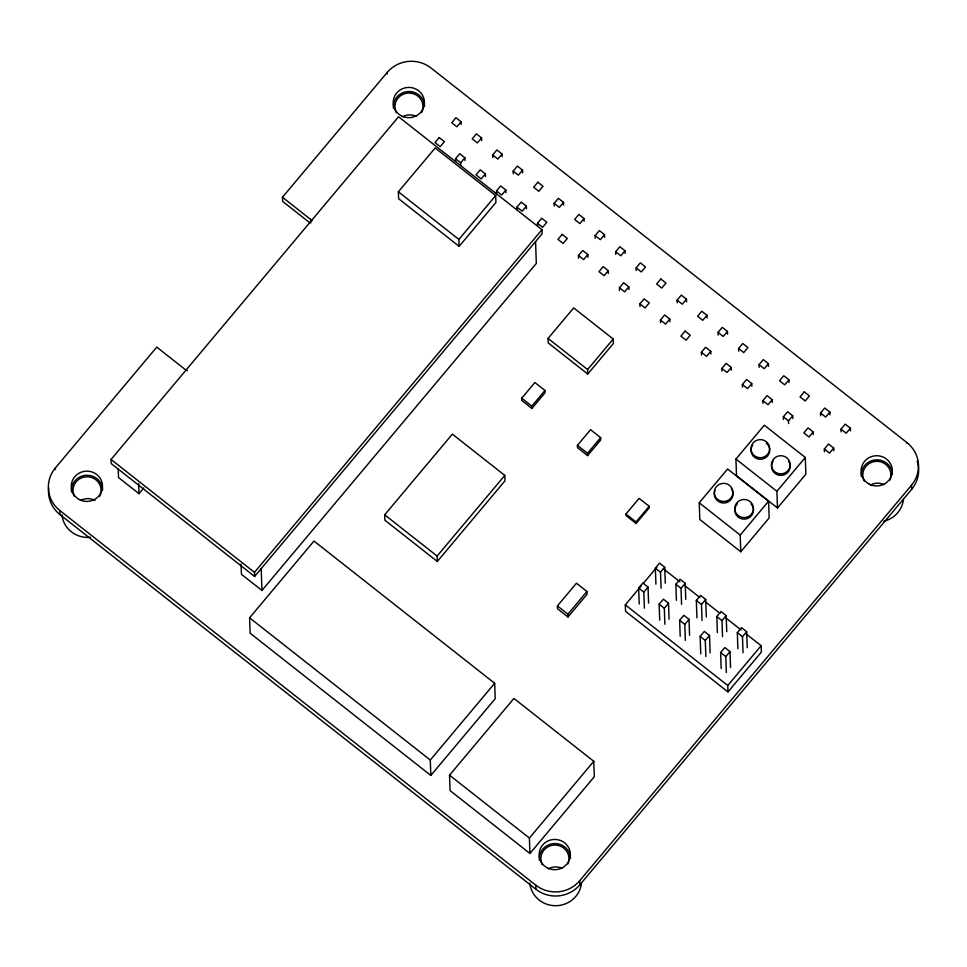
<?xml version="1.0" encoding="UTF-8"?>
<svg xmlns="http://www.w3.org/2000/svg" width="967" height="967" viewBox="0 0 967 967"><rect width="100%" height="100%" fill="white"/><g stroke="black" fill="none" stroke-linecap="round" stroke-linejoin="round"><path stroke-width="1.45" d="M55.409 469.503L55.361 467.968L156.763 347.105L184.902 369.261A10.407 10.081 -2 0 0 187.38 370.699M309.585 222.603L282.618 201.366L282.473 197.256L387.151 72.477A31.21 30.243 -2 0 1 431.064 68.041L907.01 442.681A31.21 30.243 -2 0 1 911.494 485.229L911.639 489.338L579.849 884.817A31.21 30.243 -2 0 1 535.936 889.265L59.99 514.625A31.21 30.243 -2 0 1 48.664 488.033M111.048 459.458L398.561 116.765L541.979 229.662L542.124 233.772L254.611 576.477L111.193 463.568L111.048 459.458L254.478 572.367L254.611 576.477M118.216 468.838L118.518 477.565L139.006 493.702L143.853 487.924M398.38 191.804L435.174 147.951L495.684 195.576L495.926 202.502L459.132 246.355L398.622 198.731L398.38 191.804L458.89 239.429L459.132 246.355M461.09 121.757L456.883 126.774L451.722 122.7L455.928 117.696L461.09 121.757L461.186 124.453M455.614 161.429L455.517 158.721L459.724 153.717L464.885 157.778L464.982 160.474M460.775 165.49L460.679 162.794L464.885 157.778M481.578 137.882L477.372 142.898L472.21 138.837L476.417 133.821L481.578 137.882L481.675 140.578M492.795 157.657L492.699 154.962L496.905 149.945L502.066 154.019L502.163 156.714M485.374 173.903L481.167 178.919L476.006 174.858L480.212 169.841L485.374 173.903L485.47 176.598M502.066 154.019L497.86 159.023L492.699 154.962M496.591 193.678L496.494 190.982L500.701 185.966L505.862 190.04L505.959 192.735M513.284 173.794L513.187 171.086L517.393 166.082L522.555 170.144L522.651 172.839M458.89 239.429L495.684 195.576M505.862 190.04L501.668 195.044L496.494 190.982M522.555 170.144L518.348 175.16L513.187 171.086M517.079 209.815L516.994 207.107L521.189 202.103L526.362 206.164L526.447 208.86M526.362 206.164L522.156 211.181L516.994 207.107M537.483 223.244L541.689 218.228L546.851 222.289L542.644 227.305L537.483 223.244L537.567 225.94M554.26 206.044L554.164 203.348L558.37 198.332L563.531 202.405L563.628 205.101M563.531 202.405L559.325 207.409L554.164 203.348M254.478 572.367L541.979 229.662M241.097 564.16L241.46 574.338L261.948 590.474L536.322 263.435L535.561 241.605M584.02 218.53L579.825 223.546L574.652 219.473L578.858 214.469L584.02 218.53L584.116 221.225M249.583 617.792L313.973 541.049L494.669 683.282L495.213 698.694L430.823 775.437L250.127 633.204L249.583 617.792L430.279 760.038L430.823 775.437M578.556 258.201L578.459 255.493L582.666 250.489L587.827 254.551L587.924 257.246M595.237 238.305L595.152 235.61L599.347 230.593L604.52 234.655L604.605 237.35M587.827 254.551L583.621 259.567L578.459 255.493M604.52 234.655L600.314 239.671L595.152 235.61M384.685 514.807L452.363 434.135L504.798 475.413L504.979 480.804L437.314 561.476L384.878 520.198L384.685 514.807L437.12 556.073L437.314 561.476M615.725 254.43L615.641 251.734L619.847 246.718L625.008 250.791L625.093 253.487M548.059 338.438L573.685 307.905L613.211 339.018L613.368 343.503L587.743 374.048L548.216 342.934L548.059 338.438L587.585 369.551L587.743 374.048M608.316 270.675L604.109 275.692L598.948 271.63L603.154 266.614L608.316 270.675L608.412 273.371M625.008 250.791L620.802 255.796L615.641 251.734M521.733 398.199L534.872 382.533L544.953 390.475L545.037 392.783L531.898 408.449L521.817 400.507L521.733 398.199L531.814 406.14L531.898 408.449M619.533 290.451L619.436 287.755L623.642 282.739L628.804 286.812L628.901 289.508M636.129 267.859L640.335 262.855L645.497 266.916L641.29 271.932L636.129 267.859L636.226 270.567M628.804 286.812L624.597 291.816L619.436 287.755M531.814 406.14L544.953 390.475M639.924 303.88L644.131 298.876L649.292 302.937L645.086 307.953L639.924 303.88L640.021 306.587M587.585 369.551L613.211 339.018M437.12 556.073L504.798 475.413M660.509 322.712L660.413 320.017L664.619 315L669.78 319.062L669.877 321.757M677.202 302.816L677.105 300.121L681.312 295.116L686.473 299.178L686.57 301.873M669.78 319.062L665.574 324.078L660.413 320.017M686.473 299.178L682.267 304.182L677.105 300.121M577.432 445.352L590.571 429.686L600.652 437.628L600.737 439.937L587.598 455.602L577.517 447.661L577.432 445.352L587.513 453.281L587.598 455.602M587.513 453.281L600.652 437.628M706.962 315.302L702.755 320.319L697.594 316.245L701.8 311.241L706.962 315.302L707.058 317.998M701.486 354.974L701.401 352.266L705.596 347.262L710.769 351.323L710.854 354.019M718.179 335.078L718.082 332.382L722.289 327.366L727.45 331.427L727.547 334.123M710.769 351.323L706.563 356.339L701.401 352.266M727.45 331.427L723.243 336.443L718.082 332.382M721.974 371.098L721.89 368.403L726.096 363.387L731.257 367.448L731.342 370.143M738.57 348.507L742.777 343.503L747.938 347.564L743.732 352.568L738.57 348.507L738.667 351.202M731.257 367.448L727.051 372.464L721.89 368.403M625.963 514.021L639.102 498.356L649.183 506.297L649.232 507.832L636.093 523.498L626.012 515.556L625.963 514.021L636.044 521.962L636.093 523.498M742.475 387.223L742.378 384.528L746.584 379.511L751.746 383.585L751.842 386.28M759.155 367.339L759.059 364.632L763.265 359.627L768.427 363.689L768.523 366.384M557.391 605.922L576.441 583.21L586.933 591.466L587.029 594.294L567.98 617.006L557.488 608.751L557.391 605.922L567.871 614.178L567.98 617.006M430.279 760.038L494.669 683.282M751.746 383.585L747.539 388.589L742.378 384.528M768.427 363.689L764.22 368.705L759.059 364.632M636.044 521.962L649.183 506.297M567.871 614.178L586.933 591.466M762.963 403.36L762.866 400.652L767.073 395.648L772.234 399.709L772.331 402.405M449.534 775.183L513.924 698.44L593.774 761.295L594.318 776.706L529.928 853.462L450.066 790.595L449.534 775.183L529.396 838.051L529.928 853.462M772.234 399.709L768.028 404.726L762.866 400.652M788.915 379.813L784.721 384.83L779.547 380.768L783.753 375.752L788.915 379.813L789.012 382.509M699.226 502.804L727.607 468.971L768.584 501.232L769.164 517.925L740.782 551.758L699.806 519.497L699.226 502.804L740.202 535.065L740.782 551.758M735.935 459.047L764.317 425.214L805.293 457.476L805.886 474.168L777.492 508.001L736.516 475.74L735.935 459.047L776.912 491.309L777.492 508.001M639.223 604.049L638.667 588.045L642.874 583.028L648.035 587.102L648.591 603.106M655.916 584.165L655.348 568.149L659.554 563.145L664.716 567.206L665.284 583.21M745.811 633.675L761.126 645.726L761.343 652.145L727.97 691.925L625.528 611.277L625.298 604.858L641.508 585.543M643.418 583.27L656.762 567.351M783.451 419.485L783.355 416.789L787.561 411.773L792.722 415.834L792.819 418.53M644.385 608.122L643.829 592.106L648.035 587.102M661.077 588.226L660.521 572.222L664.716 567.206M788.613 423.546L788.516 420.85L792.722 415.834M659.712 620.185L659.156 604.17L663.362 599.165L668.523 603.227L669.079 619.231M676.404 600.289L675.848 584.286L680.043 579.269L685.216 583.331L685.772 599.347M820.62 415.725L820.536 413.018L824.742 408.014L829.904 412.075L829.988 414.77M664.873 624.247L664.317 608.243L668.523 603.227M681.566 604.351L681.01 588.347L685.216 583.331M813.211 431.971L809.004 436.975L803.843 432.914L808.049 427.897L813.211 431.971L813.307 434.667M829.904 412.075L825.697 417.091L820.536 413.018M740.202 535.065L768.584 501.232M776.912 491.309L805.293 457.476M680.2 636.31L679.644 620.306L683.85 615.29L689.012 619.351L689.568 635.367M696.941 617.877L696.337 600.41L700.543 595.394L705.705 599.467L706.309 616.922M824.428 451.746L824.331 449.039L828.538 444.034L833.699 448.096L833.796 450.791M841.121 431.85L841.024 429.155L845.231 424.138L850.392 428.2L850.489 430.895M685.361 640.372L684.805 624.368L689.012 619.351M702.054 620.488L701.498 604.472L705.705 599.467M833.699 448.096L829.493 453.112L824.331 449.039M850.392 428.2L846.185 433.216L841.024 429.155M529.396 838.051L593.774 761.295M700.749 653.897L700.132 636.431L704.339 631.415L709.5 635.488L710.116 652.943M717.381 632.551L716.825 616.535L721.031 611.531L726.193 615.592L726.749 631.596M705.862 656.508L705.294 640.492L709.5 635.488M722.542 636.612L721.986 620.609L726.193 615.592M721.189 668.572L720.62 652.556L724.827 647.552L729.988 651.613L730.556 667.617M737.869 648.676L737.313 632.672L741.52 627.656L746.681 631.717L747.237 647.733M726.35 672.633L725.782 656.629L729.988 651.613M743.031 652.737L742.475 636.733L746.681 631.717M727.97 691.925L727.752 685.506L761.126 645.726M579.849 884.817L579.704 880.707L911.494 485.229M455.517 158.721L460.679 162.794M783.355 416.789L788.516 420.85M282.473 197.256L310.612 219.412A10.407 10.081 -2 0 1 311.978 220.706M663.386 568.789L679.874 581.759M684.576 585.47L699.89 597.521M705.777 602.151L719.907 613.283M725.794 617.913L741.109 629.964M655.348 568.149L660.521 572.222M675.848 584.286L681.01 588.347M696.337 600.41L701.498 604.472M716.825 616.535L721.986 620.609M737.313 632.672L742.475 636.733M638.667 588.045L643.829 592.106M659.156 604.17L664.317 608.243M679.644 620.306L684.805 624.368M700.132 636.431L705.294 640.492M720.62 652.556L725.782 656.629M625.298 604.858L727.752 685.506M55.361 467.968A31.21 30.243 -2 0 0 59.845 510.516L535.791 885.156A31.21 30.243 -2 0 0 579.704 880.707M907.01 442.681L907.034 443.454M535.791 885.156L535.936 889.265M387.151 72.477L387.211 74.024M310.612 219.412L310.745 223.014M261.187 568.644L261.948 590.474M138.656 483.512L139.006 493.702M59.845 510.516L59.99 514.625M766.287 443.152A9.368 9.078 -2 0 1 767.774 455.735A9.368 9.078 -2 0 1 754.816 457.512A9.368 9.078 -2 0 1 752.713 445.001M581.505 883.282A26.012 25.202 -2 0 1 555.517 905.716A26.012 25.202 -2 0 1 529.783 883.125M548.555 868.789A14.046 13.611 -2 0 1 562.008 868.354M542.306 864.74A14.046 13.611 -2 0 1 554.466 845.073A14.046 13.611 -2 0 1 567.847 863.93M917.175 461.041A31.21 30.243 -2 0 1 911.639 489.338M71.498 491.961A15.605 15.121 -2 0 1 85.99 475.293A15.605 15.121 -2 0 1 102.623 489.894M539.368 860.255A15.605 15.121 -2 0 1 553.861 843.587A15.605 15.121 -2 0 1 570.494 858.188M393.436 108.219A15.605 15.121 -2 0 1 407.929 91.563A15.605 15.121 -2 0 1 424.561 106.152M861.307 476.513A15.605 15.121 -2 0 1 875.8 459.857A15.605 15.121 -2 0 1 892.432 474.446M90.427 537.289A26.012 25.202 -2 0 1 61.912 514.831M80.684 500.483A14.046 13.611 -2 0 1 95.02 500.531M74.435 496.446A14.046 13.611 -2 0 1 87.103 476.779A14.046 13.611 -2 0 1 99.553 496.518M751.033 503.928A9.368 9.078 -2 0 1 750.658 516.596A9.368 9.078 -2 0 1 737.567 516.559A9.368 9.078 -2 0 1 737.325 503.88M731.378 488.806A9.368 9.078 -2 0 1 724.609 502.985A9.368 9.078 -2 0 1 715.024 490.462M402.623 116.753A14.046 13.611 -2 0 1 416.076 116.33M396.373 112.704A14.046 13.611 -2 0 1 409.041 93.037A14.046 13.611 -2 0 1 421.491 112.776M903.444 499.54A26.012 25.202 -2 0 1 883.898 521.213M870.493 485.047A14.046 13.611 -2 0 1 883.947 484.624M864.244 480.998A14.046 13.611 -2 0 1 876.404 461.344A14.046 13.611 -2 0 1 889.785 480.188M788.576 461.174A9.368 9.078 -2 0 1 787.041 473.129A9.368 9.078 -2 0 1 774.603 473.093A9.368 9.078 -2 0 1 773.201 461.126M439.236 137.58L435.029 142.596L440.19 146.658L444.397 141.653L439.236 137.58M537.882 182.207L533.675 187.223L538.837 191.285L543.043 186.268L537.882 182.207M562.178 234.352L557.971 239.369L563.132 243.43L567.339 238.426L562.178 234.352M660.824 278.98L656.617 283.996L661.779 288.057L665.985 283.041L660.824 278.98M685.107 331.125L680.901 336.141L686.074 340.203L690.269 335.198L685.107 331.125M804.242 391.889L800.047 396.893L805.209 400.954L809.415 395.95L804.242 391.889M755.88 456.654A9.368 9.078 -2 0 0 769.672 448.362A9.368 9.078 -2 0 0 755.396 440.952A9.368 9.078 -2 0 0 755.88 456.654M79.487 499.613A15.605 15.121 -2 0 0 102.478 485.785A15.605 15.121 -2 0 0 78.665 473.431A15.605 15.121 -2 0 0 79.487 499.613M547.37 867.907A15.605 15.121 -2 0 0 570.349 854.079A15.605 15.121 -2 0 0 546.536 841.725A15.605 15.121 -2 0 0 547.37 867.907M401.426 115.871A15.605 15.121 -2 0 0 424.416 102.043A15.605 15.121 -2 0 0 400.604 89.689A15.605 15.121 -2 0 0 401.426 115.871M869.309 484.165A15.605 15.121 -2 0 0 892.287 470.337A15.605 15.121 -2 0 0 868.475 457.995A15.605 15.121 -2 0 0 869.309 484.165M739.658 516.547A9.368 9.078 -2 0 0 753.45 508.243A9.368 9.078 -2 0 0 739.163 500.833A9.368 9.078 -2 0 0 739.658 516.547M719.17 500.423A9.368 9.078 -2 0 0 732.962 492.118A9.368 9.078 -2 0 0 718.674 484.709A9.368 9.078 -2 0 0 719.17 500.423M776.38 472.79A9.368 9.078 -2 0 0 790.172 464.486A9.368 9.078 -2 0 0 775.885 457.077A9.368 9.078 -2 0 0 776.38 472.79"/></g></svg>
